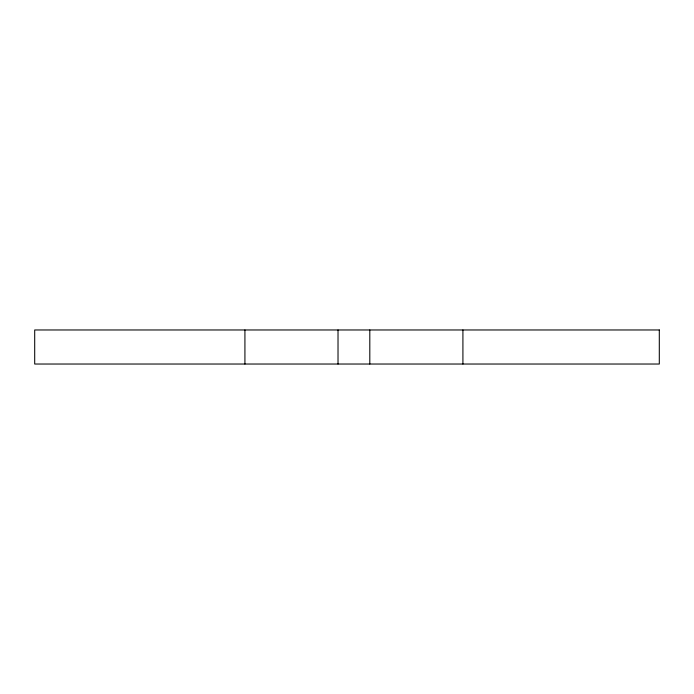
<?xml version="1.0" encoding="UTF-8"?>
<svg xmlns="http://www.w3.org/2000/svg" width="694" height="694" viewBox="0 0 694 694"><rect width="100%" height="100%" fill="white"/><g stroke="black" fill="none" stroke-linecap="round" stroke-linejoin="round"><path stroke-width="1.04" d="M462.915 329.971L462.915 364.029M369.807 329.971L369.807 364.029M338.021 329.971L338.021 364.029M244.921 329.971L244.921 364.029M659.3 329.971L34.7 329.971L34.7 364.029L659.3 364.029L659.3 329.971"/></g></svg>
